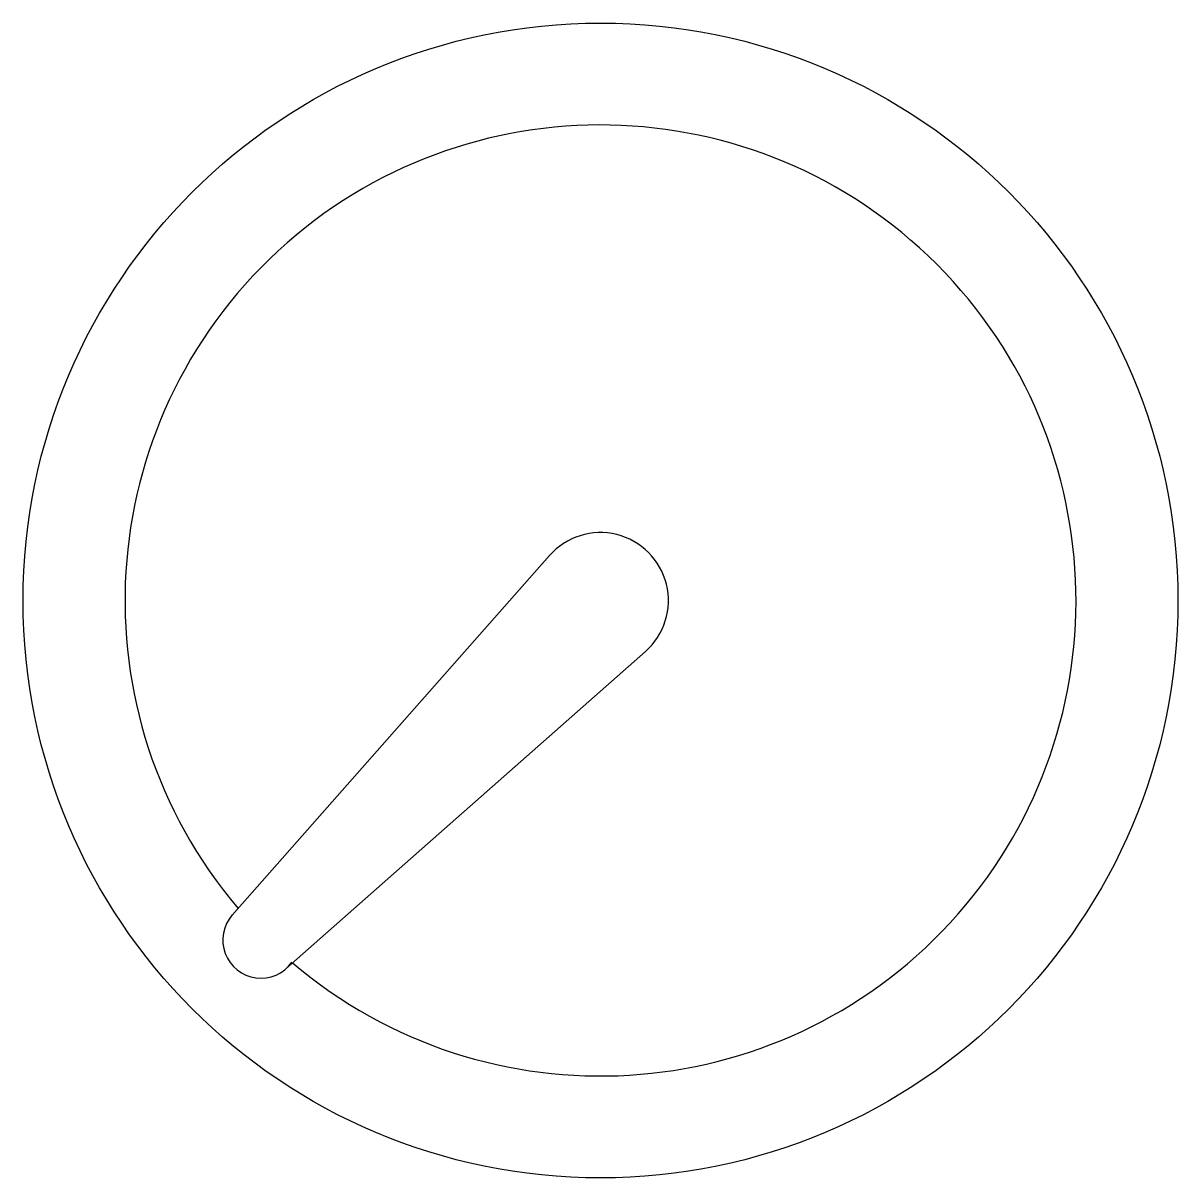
# Model space of a CAD drawing. Header units: millimetres. Extents: x -8.5 to 8.5, y -8.5 to 8.5.
import ezdxf

# ---------------------------------------------------------------- set-up
doc = ezdxf.new("R2010")
doc.units = ezdxf.units.MM
doc.layers.get('0').update_dxf_attribs({"lineweight": 25, "true_color": 0xffffff})

# ---------------------------------------------------------------- blocks, each defined once
blk = doc.blocks.new('potentiometerhatt')
for p, q in [((-14.75, 7.662), (-19.42, 2.37)), ((-18.63, 1.58), (-13.338, 6.25))]:
    blk.add_line(p, q)
blk.add_circle((-14, 7), 8.5)
for centre, radius, start, end in [((-14, 7), 7, 229.6432, 220.3568), ((-14, 7), 1, 311.43, 138.57), ((-19, 2), 0.56, 138.57, 324.5503)]:
    blk.add_arc(centre, radius, start, end)

msp = doc.modelspace()

# ---------------------------------------------------------------- block references
msp.add_blockref('potentiometerhatt', (14, -7))

doc.saveas('drawing.dxf')
